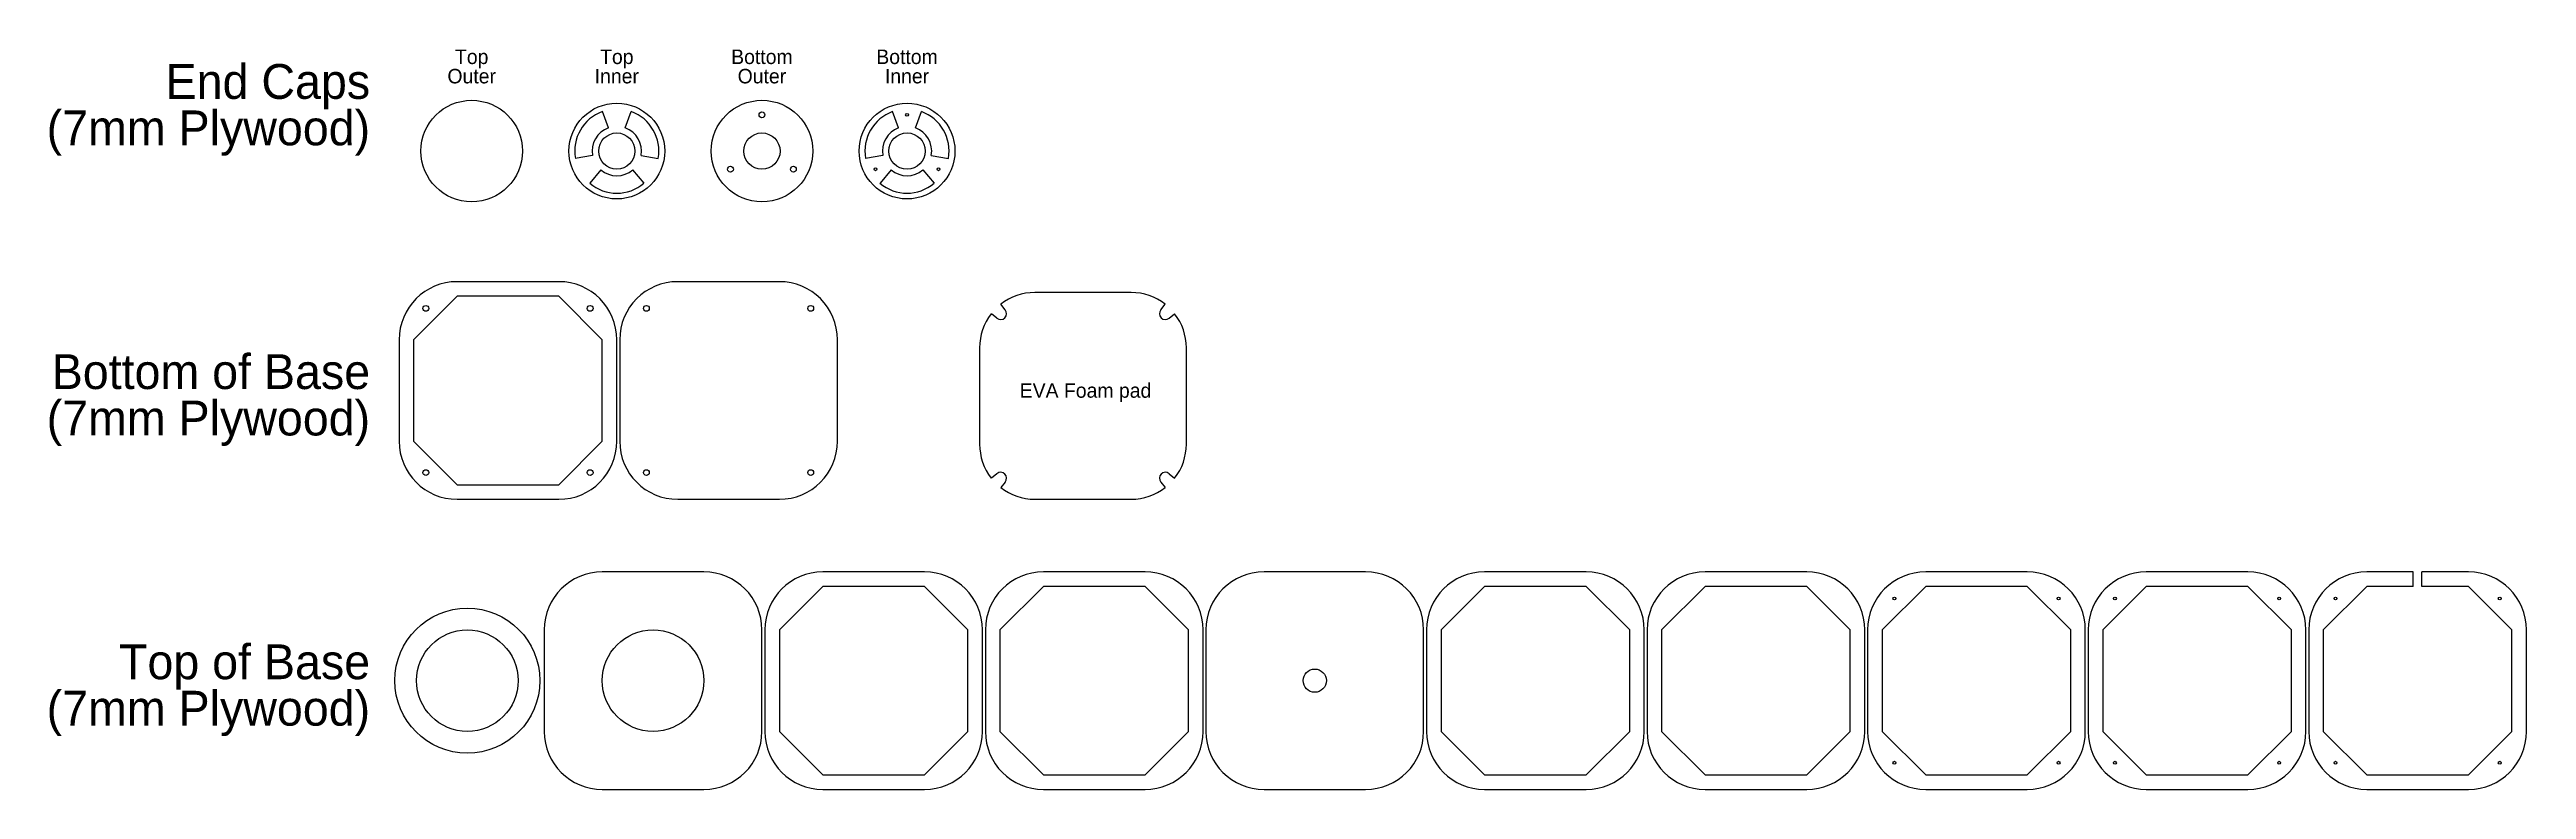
# Model space of a CAD drawing. Header units: millimetres. Extents: x -241 to 1466, y 0 to 510.
import ezdxf
from ezdxf.enums import TextEntityAlignment as Align

# ---------------------------------------------------------------- set-up
doc = ezdxf.new("R2010")
doc.units = ezdxf.units.MM
doc.layers.get('0').update_dxf_attribs({"lineweight": 25, "true_color": 0xffffff})
doc.layers.add('Instructions', color=1, linetype='Continuous', lineweight=25, true_color=0xff0000)
doc.styles.add('textstyle0', font='')
doc.styles.add('textstyle1', font='')
doc.styles.add('textstyle2', font='')
doc.styles.add('textstyle3', font='')
doc.styles.add('textstyle4', font='')
doc.styles.add('textstyle5', font='')
doc.styles.add('textstyle6', font='')
doc.styles.add('textstyle7', font='')
doc.styles.get('textstyle0').set_extended_font_data('Source Code Pro')
doc.styles.get('textstyle1').set_extended_font_data('Source Code Pro')
doc.styles.get('textstyle2').set_extended_font_data('Source Code Pro')
doc.styles.get('textstyle3').set_extended_font_data('Source Code Pro')
doc.styles.get('textstyle4').set_extended_font_data('Source Code Pro')
doc.styles.get('textstyle5').set_extended_font_data('Source Code Pro')
doc.styles.get('textstyle6').set_extended_font_data('Source Code Pro')
doc.styles.get('textstyle7').set_extended_font_data('Source Code Pro')

msp = doc.modelspace()

# ---------------------------------------------------------------- linework, layer by layer
for p, q in [((144.2, 456), (140.1, 467.3)), ((155.8, 456), (159.9, 467.3)), ((344.2, 456), (340.1, 467.3)), ((355.8, 456), (359.9, 467.3)), ((133.3, 437), (121.4, 435)), ((139.1, 427), (131.4, 417.8)), ((160.9, 427), (168.6, 417.8)), ((166.7, 437), (178.6, 435)), ((333.3, 437), (321.4, 435)), ((339.1, 427), (331.4, 417.8)), ((360.9, 427), (368.6, 417.8)), ((366.7, 437), (378.6, 435)), ((110, 350), (40, 350)), ((262, 350), (192, 350)), ((504.5, 342.5), (438, 342.5)), ((40, 340), (10, 310)), ((110, 340), (40, 340)), ((140, 310), (110, 340)), ((411.9, 324.9), (408.1, 327.9)), ((417.6, 330.6), (414.6, 334.4)), ((524.9, 330.6), (527.9, 334.4)), ((530.6, 324.9), (534.4, 327.9)), ((0, 310), (0, 240)), ((10, 310), (10, 240)), ((140, 240), (140, 310)), ((150, 240), (150, 310)), ((152, 310), (152, 240)), ((302, 240), (302, 310)), ((400, 304.5), (400, 238)), ((542.5, 238), (542.5, 304.5)), ((10, 240), (40, 210)), ((110, 210), (140, 240)), ((40, 210), (110, 210)), ((411.9, 217.6), (408.1, 214.6)), ((417.6, 211.9), (414.6, 208.1)), ((524.9, 211.9), (527.9, 208.1)), ((530.6, 217.6), (534.4, 214.6)), ((40, 200), (110, 200)), ((192, 200), (262, 200)), ((438, 200), (504.5, 200)), ((210, 150), (140, 150)), ((292, 140), (262, 110)), ((362, 150), (292, 150)), ((362, 140), (292, 140)), ((392, 110), (362, 140)), ((444, 140), (414, 110)), ((514, 150), (444, 150)), ((514, 140), (444, 140)), ((544, 110), (514, 140)), ((666, 150), (596, 150)), ((748, 140), (718, 110)), ((818, 150), (748, 150)), ((818, 140), (748, 140)), ((848, 110), (818, 140)), ((900, 140), (870, 110)), ((970, 150), (900, 150)), ((970, 140), (900, 140)), ((1000, 110), (970, 140)), ((1052, 140), (1022, 110)), ((1122, 150), (1052, 150)), ((1122, 140), (1052, 140)), ((1152, 110), (1122, 140)), ((1204, 140), (1174, 110)), ((1274, 150), (1204, 150)), ((1274, 140), (1204, 140)), ((1304, 110), (1274, 140)), ((1356, 140), (1326, 110)), ((1388, 150), (1356, 150)), ((1388, 140), (1356, 140)), ((1388, 140), (1388, 150)), ((1426, 150), (1394, 150)), ((1394, 140), (1394, 150)), ((1426, 140), (1394, 140)), ((1456, 110), (1426, 140)), ((100, 110), (100, 40)), ((250, 40), (250, 110)), ((252, 110), (252, 40)), ((262, 110), (262, 40)), ((392, 40), (392, 110)), ((402, 40), (402, 110)), ((404, 110), (404, 40)), ((414, 110), (414, 40)), ((544, 40), (544, 110)), ((554, 40), (554, 110)), ((556, 110), (556, 40)), ((706, 40), (706, 110)), ((708, 110), (708, 40)), ((718, 110), (718, 40)), ((848, 40), (848, 110)), ((858, 40), (858, 110)), ((860, 110), (860, 40)), ((870, 110), (870, 40)), ((1000, 40), (1000, 110)), ((1010, 40), (1010, 110)), ((1012, 110), (1012, 40)), ((1022, 110), (1022, 40)), ((1152, 40), (1152, 110)), ((1162, 40), (1162, 110)), ((1164, 110), (1164, 40)), ((1174, 110), (1174, 40)), ((1304, 40), (1304, 110)), ((1314, 40), (1314, 110)), ((1316, 110), (1316, 40)), ((1326, 110), (1326, 40)), ((1456, 40), (1456, 110)), ((1466, 40), (1466, 110)), ((262, 40), (292, 10)), ((362, 10), (392, 40)), ((414, 40), (444, 10)), ((514, 10), (544, 40)), ((718, 40), (748, 10)), ((818, 10), (848, 40)), ((870, 40), (900, 10)), ((970, 10), (1000, 40)), ((1022, 40), (1052, 10)), ((1122, 10), (1152, 40)), ((1174, 40), (1204, 10)), ((1274, 10), (1304, 40)), ((1326, 40), (1356, 10)), ((1426, 10), (1456, 40)), ((140, 0), (210, 0)), ((292, 10), (362, 10)), ((292, 0), (362, 0)), ((444, 10), (514, 10)), ((444, 0), (514, 0)), ((596, 0), (666, 0)), ((748, 10), (818, 10)), ((748, 0), (818, 0)), ((900, 10), (970, 10)), ((900, 0), (970, 0)), ((1052, 10), (1122, 10)), ((1052, 0), (1122, 0)), ((1204, 10), (1274, 10)), ((1204, 0), (1274, 0)), ((1356, 10), (1426, 10)), ((1356, 0), (1426, 0))]:
    msp.add_line(p, q)
for centre, radius in [((50, 440), 35), ((150, 440), 33), ((250, 440), 35), ((250, 465), 2), ((350, 440), 33), ((350, 465), 1), ((150, 440), 12.5), ((250, 440), 12.5), ((350, 440), 12.5), ((228.3, 427.5), 2), ((271.7, 427.5), 2), ((328.3, 427.5), 1), ((371.7, 427.5), 1), ((18.4, 331.6), 2), ((131.6, 331.6), 2), ((170.4, 331.6), 2), ((283.6, 331.6), 2), ((18.4, 218.4), 2), ((131.6, 218.4), 2), ((170.4, 218.4), 2), ((283.6, 218.4), 2), ((47, 75), 50), ((1030.4, 131.6), 1), ((1143.6, 131.6), 1), ((1182.4, 131.6), 1), ((1295.6, 131.6), 1), ((1334.4, 131.6), 1), ((1447.6, 131.6), 1), ((47, 75), 35), ((175, 75), 35), ((631, 75), 8), ((1030.4, 18.4), 1), ((1143.6, 18.4), 1), ((1182.4, 18.4), 1), ((1295.6, 18.4), 1), ((1334.4, 18.4), 1), ((1447.6, 18.4), 1)]:
    msp.add_circle(centre, radius)
for centre, radius, start, end in [((150, 440), 29, 110, 190), ((150, 440), 29, 350, 70), ((350, 440), 29, 110, 190), ((350, 440), 29, 350, 70), ((150, 440), 17, 110, 190), ((150, 440), 17, 350, 70), ((350, 440), 17, 110, 190), ((350, 440), 17, 350, 70), ((150, 440), 17, 230, 310), ((350, 440), 17, 230, 310), ((150, 440), 29, 230, 310), ((350, 440), 29, 230, 310), ((40, 310), 40, 90, 180), ((110, 310), 40, 360, 90), ((192, 310), 40, 90, 180), ((262, 310), 40, 360, 90), ((438, 304.5), 38, 90, 128.0727), ((504.5, 304.5), 38, 51.9273, 90), ((438, 304.5), 38, 141.9273, 180), ((414.6, 327.9), 4, 227.8623, 42.1377), ((527.9, 327.9), 4, 137.8623, 312.1377), ((504.5, 304.5), 38, 360, 38.0727), ((40, 240), 40, 180, 270), ((110, 240), 40, 270, 360), ((192, 240), 40, 180, 270), ((262, 240), 40, 270, 360), ((438, 238), 38, 180, 218.0727), ((504.5, 238), 38, 321.9273, 360), ((414.6, 214.6), 4, 317.8623, 132.1377), ((438, 238), 38, 231.9273, 270), ((504.5, 238), 38, 270, 308.0727), ((527.9, 214.6), 4, 47.8623, 222.1377), ((140, 110), 40, 90, 180), ((210, 110), 40, 360, 90), ((292, 110), 40, 90, 180), ((362, 110), 40, 360, 90), ((444, 110), 40, 90, 180), ((514, 110), 40, 360, 90), ((596, 110), 40, 90, 180), ((666, 110), 40, 360, 90), ((748, 110), 40, 90, 180), ((818, 110), 40, 360, 90), ((900, 110), 40, 90, 180), ((970, 110), 40, 360, 90), ((1052, 110), 40, 90, 180), ((1122, 110), 40, 360, 90), ((1204, 110), 40, 90, 180), ((1274, 110), 40, 360, 90), ((1356, 110), 40, 90, 180), ((1426, 110), 40, 360, 90), ((140, 40), 40, 180, 270), ((210, 40), 40, 270, 360), ((292, 40), 40, 180, 270), ((362, 40), 40, 270, 360), ((444, 40), 40, 180, 270), ((514, 40), 40, 270, 360), ((596, 40), 40, 180, 270), ((666, 40), 40, 270, 360), ((748, 40), 40, 180, 270), ((818, 40), 40, 270, 360), ((900, 40), 40, 180, 270), ((970, 40), 40, 270, 360), ((1052, 40), 40, 180, 270), ((1122, 40), 40, 270, 360), ((1204, 40), 40, 180, 270), ((1274, 40), 40, 270, 360), ((1356, 40), 40, 180, 270), ((1426, 40), 40, 270, 360)]:
    msp.add_arc(centre, radius, start, end)

# ---------------------------------------------------------------- texts
at = {"layer": 'Instructions', "style": 'textstyle5'}
msp.add_text('EVA Foam pad', height=10, dxfattribs=at).set_placement((473, 275), align=Align.MIDDLE_CENTER)
at = {"layer": 'Instructions', "line_spacing_factor": 0.8}
for s, insert, char_height, attachment_point, style in [('End Caps\\P(7mm Plywood)', (-20, 500), 24, 3, 'textstyle3'), ('Top\\POuter', (50, 510), 10, 2, 'textstyle7'), ('Top\\PInner', (150, 510), 10, 2, 'textstyle6'), ('Bottom\\POuter', (250, 510), 10, 2, 'textstyle1'), ('Bottom\\PInner', (350, 510), 10, 2, 'textstyle2'), ('Bottom of Base\\P(7mm Plywood)', (-20, 300), 24, 3, 'textstyle4'), ('Top of Base\\P(7mm Plywood)', (-20, 100), 24, 3, 'textstyle0')]:
    msp.add_mtext(s, dxfattribs=dict(at, insert=insert, char_height=char_height, attachment_point=attachment_point, style=style))

doc.saveas('drawing.dxf')
